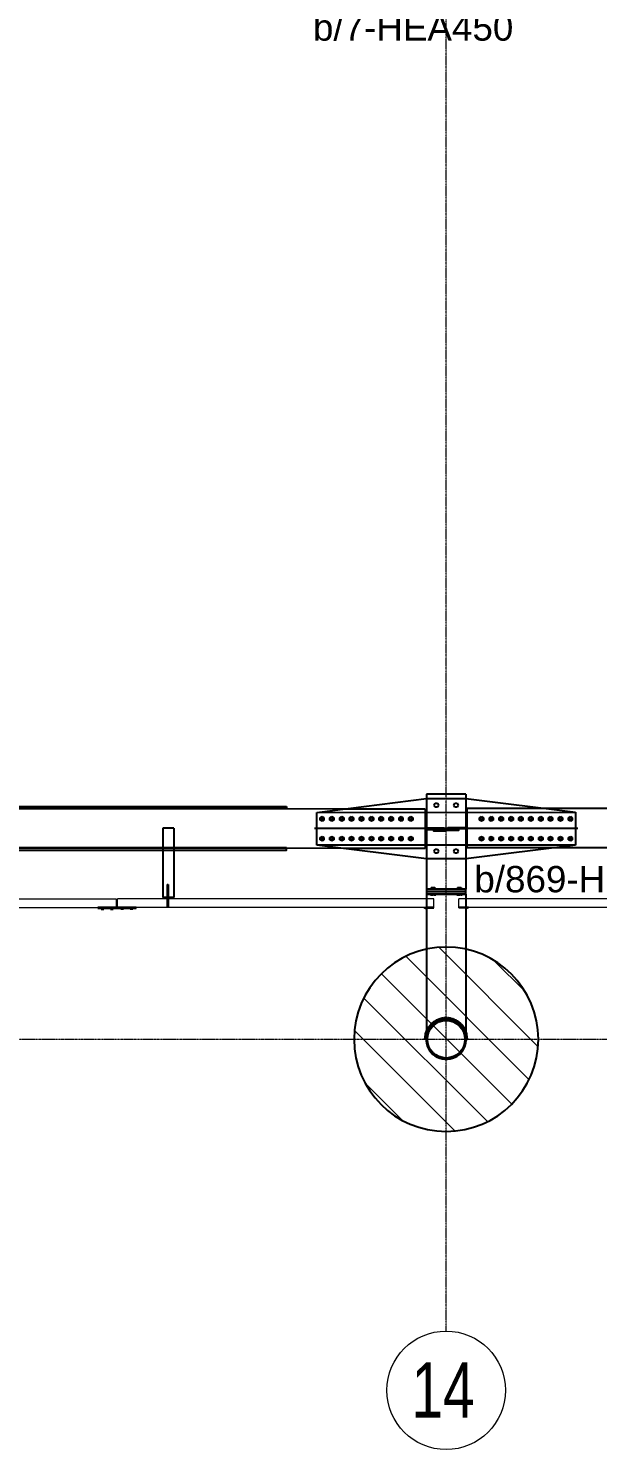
# Model space of a CAD drawing. Extents: x 7536 to 102814, y -9868 to 35131.
# Drawn here: x 78160 to 82482, y 2840 to 13631 of the extents above; entities that cross this region are included whole.
import ezdxf
from ezdxf.enums import TextEntityAlignment as Align

# ---------------------------------------------------------------- set-up
doc = ezdxf.new("R2010")
doc.units = 0
doc.header["$LTSCALE"] = 0.4
doc.linetypes.add('DXK_LINE_DOT2', pattern=[3.9198, 1.9599, -1.9599])
doc.linetypes.add('Grid Line', pattern=[3.33375, 1.905, -0.47625, 0.47625, -0.47625])
doc.layers.get('0').update_dxf_attribs({"color": 255})
for name, color, linetype, lineweight in [('0-1', 7, 'Continuous', 5), ('E_COLUMNAS', 1, 'Continuous', 18), ('E_COLUMNAS-1', 1, 'Continuous', 25), ('E_EJES', 8, 'Continuous', 9), ('E_EJES-1', 8, 'Grid Line', 9), ('E_TEXTO', 3, 'Continuous', 9)]:
    doc.layers.add(name, color=color, linetype=linetype, lineweight=lineweight)
doc.layers.add('P-PLATINA', color=6, linetype='Continuous')
doc.layers.add('VIGAS', color=8, linetype='Continuous')
doc.styles.add('Swis721 LtCn BT', font='swisscl.ttf', dxfattribs={"height": 0.42})
doc.styles.add('VERDANA', font='arial.ttf')

# ---------------------------------------------------------------- blocks, each defined once
blk = doc.blocks.new('Grid - CNI_NOMBRE EJES-372759-_6_00m_N_E_-NIVEL-2 DOC')
at = {"layer": 'E_EJES'}
blk.add_circle((0, 0), 0.003, dxfattribs=at)

msp = doc.modelspace()

# ---------------------------------------------------------------- hatches: boundary and pattern name
at = {"layer": 'E_COLUMNAS'}
h = msp.add_hatch(dxfattribs=at)
h.set_pattern_fill('FP_1', color=256, scale=1000, style=0, pattern_type=2)
h.set_pattern_definition([(135, (95994.46, -134706.76), (-159.09903, -159.09903), [])])
h.paths.add_polyline_path([(81332.4, 5255.7), (81423.7, 5261.7), (81513.5, 5279.5), (81600.2, 5308.9), (81682.4, 5349.4), (81758.5, 5400.3), (81827.3, 5460.7), (81887.7, 5529.5), (81938.6, 5605.7), (81979.1, 5687.8), (82008.5, 5774.5), (82026.4, 5864.3), (82032.4, 5955.7), (82026.4, 6047), (82008.5, 6136.8), (81979.1, 6223.5), (81938.6, 6305.7), (81887.7, 6381.8), (81827.3, 6450.6), (81758.5, 6511), (81682.4, 6561.9), (81600.2, 6602.4), (81513.5, 6631.8), (81423.7, 6649.7), (81332.4, 6655.7), (81241, 6649.7), (81151.2, 6631.8), (81064.5, 6602.4), (80982.4, 6561.9), (80906.2, 6511), (80837.4, 6450.6), (80777, 6381.8), (80726.1, 6305.7), (80685.6, 6223.5), (80656.2, 6136.8), (80638.4, 6047), (80632.4, 5955.7), (80638.4, 5864.3), (80656.2, 5774.5), (80685.6, 5687.8), (80726.1, 5605.7), (80777, 5529.5), (80837.4, 5460.7), (80906.2, 5400.3), (80982.4, 5349.4), (81064.5, 5308.9), (81151.2, 5279.5), (81241, 5261.7)])

# ---------------------------------------------------------------- linework, layer by layer
at = {"color": 2, "linetype": 'Continuous'}
msp.add_lwpolyline([(81332.4, 6108.2, 0.4729648), (81182.8, 5925.9, 1), (81481.9, 5985.4, 0.1773082), (81427.4, 6075, 0.1773082)], format="xyb", dxfattribs=at)
at = {"color": 1, "linetype": 'Continuous'}
msp.add_circle((81332.4, 5955.7), 142.5, dxfattribs=at)
for centre, radius, start, end in [((80389.4, 7628.7), 11.5, 18.00409, 198.00409), ((80389.4, 7628.7), 11.5, 198.00409, 18.00409), ((80389.4, 7628.7), 10, 90.00409, 270.00409), ((80389.4, 7628.7), 10, 270.00409, 90.00409), ((80464.4, 7628.7), 11.5, 18.00409, 198.00409), ((80464.4, 7628.7), 11.5, 198.00409, 18.00409), ((80464.4, 7628.7), 10, 90.00409, 270.00409), ((80464.4, 7628.7), 10, 270.00409, 90.00409), ((80539.4, 7628.7), 11.5, 18.00409, 198.00409), ((80539.4, 7628.7), 11.5, 198.00409, 18.00409), ((80539.4, 7628.7), 10, 90.00409, 270.00409), ((80539.4, 7628.7), 10, 270.00409, 90.00409), ((80614.4, 7628.7), 11.5, 18.00409, 198.00409), ((80614.4, 7628.7), 11.5, 198.00409, 18.00409), ((80614.4, 7628.7), 10, 90.00409, 270.00409), ((80614.4, 7628.7), 10, 270.00409, 90.00409), ((80689.4, 7628.7), 11.5, 18.00409, 198.00409), ((80689.4, 7628.7), 11.5, 198.00409, 18.00409), ((80689.4, 7628.7), 10, 90.00409, 270.00409), ((80689.4, 7628.7), 10, 270.00409, 90.00409), ((80764.4, 7628.7), 11.5, 18.00409, 198.00409), ((80764.4, 7628.7), 11.5, 198.00409, 18.00409), ((80764.4, 7628.7), 10, 90.00409, 270.00409), ((80764.4, 7628.7), 10, 270.00409, 90.00409), ((80839.4, 7628.7), 11.5, 18.00409, 198.00409), ((80839.4, 7628.7), 11.5, 198.00409, 18.00409), ((80839.4, 7628.7), 10, 90.00409, 270.00409), ((80839.4, 7628.7), 10, 270.00409, 90.00409), ((80914.4, 7628.8), 11.5, 18.00409, 198.00409), ((80914.4, 7628.8), 11.5, 198.00409, 18.00409), ((80914.4, 7628.8), 10, 90.00409, 270.00409), ((80914.4, 7628.8), 10, 270.00409, 90.00409), ((80989.4, 7628.8), 11.5, 18.00409, 198.00409), ((80989.4, 7628.8), 11.5, 198.00409, 18.00409), ((80989.4, 7628.8), 10, 90.00409, 270.00409), ((80989.4, 7628.8), 10, 270.00409, 90.00409), ((81064.4, 7628.8), 11.5, 18.00409, 198.00409), ((81064.4, 7628.8), 11.5, 198.00409, 18.00409), ((81064.4, 7628.8), 10, 90.00409, 270.00409), ((81064.4, 7628.8), 10, 270.00409, 90.00409), ((81600.4, 7628.8), 11.5, 17.99591, 197.99591), ((81600.4, 7628.8), 11.5, 197.99591, 17.99591), ((81600.4, 7628.8), 10, 89.99591, 269.99591), ((81600.4, 7628.8), 10, 269.99591, 89.99591), ((81675.4, 7628.8), 11.5, 17.99591, 197.99591), ((81675.4, 7628.8), 11.5, 197.99591, 17.99591), ((81675.4, 7628.8), 10, 89.99591, 269.99591), ((81675.4, 7628.8), 10, 269.99591, 89.99591), ((81750.4, 7628.8), 11.5, 17.99591, 197.99591), ((81750.4, 7628.8), 11.5, 197.99591, 17.99591), ((81750.4, 7628.8), 10, 89.99591, 269.99591), ((81750.4, 7628.8), 10, 269.99591, 89.99591), ((81825.4, 7628.7), 11.5, 17.99591, 197.99591), ((81825.4, 7628.7), 11.5, 197.99591, 17.99591), ((81825.4, 7628.7), 10, 89.99591, 269.99591), ((81825.4, 7628.7), 10, 269.99591, 89.99591), ((81900.4, 7628.7), 11.5, 17.99591, 197.99591), ((81900.4, 7628.7), 11.5, 197.99591, 17.99591), ((81900.4, 7628.7), 10, 89.99591, 269.99591), ((81900.4, 7628.7), 10, 269.99591, 89.99591), ((81975.4, 7628.7), 11.5, 17.99591, 197.99591), ((81975.4, 7628.7), 11.5, 197.99591, 17.99591), ((81975.4, 7628.7), 10, 89.99591, 269.99591), ((81975.4, 7628.7), 10, 269.99591, 89.99591), ((82050.4, 7628.7), 11.5, 17.99591, 197.99591), ((82050.4, 7628.7), 11.5, 197.99591, 17.99591), ((82050.4, 7628.7), 10, 89.99591, 269.99591), ((82050.4, 7628.7), 10, 269.99591, 89.99591), ((82125.4, 7628.7), 11.5, 17.99591, 197.99591), ((82125.4, 7628.7), 11.5, 197.99591, 17.99591), ((82125.4, 7628.7), 10, 89.99591, 269.99591), ((82125.4, 7628.7), 10, 269.99591, 89.99591), ((82200.4, 7628.7), 11.5, 17.99591, 197.99591), ((82200.4, 7628.7), 11.5, 197.99591, 17.99591), ((82200.4, 7628.7), 10, 89.99591, 269.99591), ((82200.4, 7628.7), 10, 269.99591, 89.99591), ((82275.4, 7628.7), 11.5, 17.99591, 197.99591), ((82275.4, 7628.7), 11.5, 197.99591, 17.99591), ((82275.4, 7628.7), 10, 89.99591, 269.99591), ((82275.4, 7628.7), 10, 269.99591, 89.99591), ((80389.4, 7478.7), 11.5, 18.00409, 198.00409), ((80389.4, 7478.7), 11.5, 198.00409, 18.00409), ((80389.4, 7478.7), 10, 90.00409, 270.00409), ((80389.4, 7478.7), 10, 270.00409, 90.00409), ((80464.4, 7478.7), 11.5, 18.00409, 198.00409), ((80464.4, 7478.7), 11.5, 198.00409, 18.00409), ((80464.4, 7478.7), 10, 90.00409, 270.00409), ((80464.4, 7478.7), 10, 270.00409, 90.00409), ((80539.4, 7478.7), 11.5, 18.00409, 198.00409), ((80539.4, 7478.7), 11.5, 198.00409, 18.00409), ((80539.4, 7478.7), 10, 90.00409, 270.00409), ((80539.4, 7478.7), 10, 270.00409, 90.00409), ((80614.4, 7478.7), 11.5, 18.00409, 198.00409), ((80614.4, 7478.7), 11.5, 198.00409, 18.00409), ((80614.4, 7478.7), 10, 90.00409, 270.00409), ((80614.4, 7478.7), 10, 270.00409, 90.00409), ((80689.4, 7478.7), 11.5, 18.00409, 198.00409), ((80689.4, 7478.7), 11.5, 198.00409, 18.00409), ((80689.4, 7478.7), 10, 90.00409, 270.00409), ((80689.4, 7478.7), 10, 270.00409, 90.00409), ((80764.4, 7478.7), 11.5, 18.00409, 198.00409), ((80764.4, 7478.7), 11.5, 198.00409, 18.00409), ((80764.4, 7478.7), 10, 90.00409, 270.00409), ((80764.4, 7478.7), 10, 270.00409, 90.00409), ((80839.4, 7478.7), 11.5, 18.00409, 198.00409), ((80839.4, 7478.7), 11.5, 198.00409, 18.00409), ((80839.4, 7478.7), 10, 90.00409, 270.00409), ((80839.4, 7478.7), 10, 270.00409, 90.00409), ((80914.4, 7478.8), 11.5, 18.00409, 198.00409), ((80914.4, 7478.8), 11.5, 198.00409, 18.00409), ((80914.4, 7478.8), 10, 90.00409, 270.00409), ((80914.4, 7478.8), 10, 270.00409, 90.00409), ((80989.4, 7478.8), 11.5, 18.00409, 198.00409), ((80989.4, 7478.8), 11.5, 198.00409, 18.00409), ((80989.4, 7478.8), 10, 90.00409, 270.00409), ((80989.4, 7478.8), 10, 270.00409, 90.00409), ((81064.4, 7478.8), 11.5, 18.00409, 198.00409), ((81064.4, 7478.8), 11.5, 198.00409, 18.00409), ((81064.4, 7478.8), 10, 90.00409, 270.00409), ((81064.4, 7478.8), 10, 270.00409, 90.00409), ((81600.3, 7478.8), 11.5, 17.99591, 197.99591), ((81600.3, 7478.8), 11.5, 197.99591, 17.99591), ((81600.3, 7478.8), 10, 89.99591, 269.99591), ((81600.3, 7478.8), 10, 269.99591, 89.99591), ((81675.3, 7478.8), 11.5, 17.99591, 197.99591), ((81675.3, 7478.8), 11.5, 197.99591, 17.99591), ((81675.3, 7478.8), 10, 89.99591, 269.99591), ((81675.3, 7478.8), 10, 269.99591, 89.99591), ((81750.3, 7478.8), 11.5, 17.99591, 197.99591), ((81750.3, 7478.8), 11.5, 197.99591, 17.99591), ((81750.3, 7478.8), 10, 89.99591, 269.99591), ((81750.3, 7478.8), 10, 269.99591, 89.99591), ((81825.3, 7478.7), 11.5, 17.99591, 197.99591), ((81825.3, 7478.7), 11.5, 197.99591, 17.99591), ((81825.3, 7478.7), 10, 89.99591, 269.99591), ((81825.3, 7478.7), 10, 269.99591, 89.99591), ((81900.3, 7478.7), 11.5, 17.99591, 197.99591), ((81900.3, 7478.7), 11.5, 197.99591, 17.99591), ((81900.3, 7478.7), 10, 89.99591, 269.99591), ((81900.3, 7478.7), 10, 269.99591, 89.99591), ((81975.3, 7478.7), 11.5, 17.99591, 197.99591), ((81975.3, 7478.7), 11.5, 197.99591, 17.99591), ((81975.3, 7478.7), 10, 89.99591, 269.99591), ((81975.3, 7478.7), 10, 269.99591, 89.99591), ((82050.3, 7478.7), 11.5, 17.99591, 197.99591), ((82050.3, 7478.7), 11.5, 197.99591, 17.99591), ((82050.3, 7478.7), 10, 89.99591, 269.99591), ((82050.3, 7478.7), 10, 269.99591, 89.99591), ((82125.3, 7478.7), 11.5, 17.99591, 197.99591), ((82125.3, 7478.7), 11.5, 197.99591, 17.99591), ((82125.3, 7478.7), 10, 89.99591, 269.99591), ((82125.3, 7478.7), 10, 269.99591, 89.99591), ((82200.3, 7478.7), 11.5, 17.99591, 197.99591), ((82200.3, 7478.7), 11.5, 197.99591, 17.99591), ((82200.3, 7478.7), 10, 89.99591, 269.99591), ((82200.3, 7478.7), 10, 269.99591, 89.99591), ((82275.3, 7478.7), 11.5, 17.99591, 197.99591), ((82275.3, 7478.7), 11.5, 197.99591, 17.99591), ((82275.3, 7478.7), 10, 89.99591, 269.99591), ((82275.3, 7478.7), 10, 269.99591, 89.99591)]:
    msp.add_arc(centre, radius, start, end, dxfattribs=at)
at = {"color": 1, "linetype": 'DXK_LINE_DOT2'}
msp.add_arc((81332.4, 5955.7), 162.5, 33.75, 146.25, dxfattribs=at)
at = {"layer": '0-1', "color": 8}
for p, q in [((66837.4, 7022.3), (78827.4, 7022.3)), ((78827.4, 7022.3), (78827.4, 6957.3)), ((78837.4, 6957.3), (78837.4, 7022.3)), ((81182.4, 7022.3), (78837.4, 7022.3)), ((81237.4, 7022.3), (81182.4, 7022.3)), ((81237.4, 6957.3), (81237.4, 7022.3)), ((81427.4, 6957.3), (81427.4, 7022.3)), ((81482.4, 7022.3), (81427.4, 7022.3)), ((84586, 7022.3), (81482.4, 7022.3)), ((66837.4, 6957.3), (78827.4, 6957.3)), ((81182.4, 6957.3), (78837.4, 6957.3)), ((84586, 6957.3), (81482.4, 6957.3))]:
    msp.add_line(p, q, dxfattribs=at)
at = {"layer": 'E_COLUMNAS-1'}
for start, end in [(0, 180), (180, 0)]:
    msp.add_arc((81332.4, 5955.7), 700, start, end, dxfattribs=at)
at = {"layer": 'E_EJES-1'}
for p, q in [((81332.4, 3740.4), (81332.4, 34230.5)), ((8436, 5955.7), (101914.5, 5955.7))]:
    msp.add_line(p, q, dxfattribs=at)
at = {"layer": 'P-PLATINA'}
for points in [[(81172.3, 7547.6), (81316.6, 7547.4), (81316.6, 7558.9), (81172.3, 7559.1)], [(81492.4, 7553.3), (81348.1, 7553.3), (81348.1, 7564.8), (81492.4, 7564.8)]]:
    msp.add_lwpolyline(points, dxfattribs=at)
for points in [[(81326.6, 7547.5), (81236.6, 7547.5), (81236.6, 7537.5), (81326.6, 7537.5)], [(81338.1, 7543.3), (81428.1, 7543.3), (81428.1, 7553.3), (81338.1, 7553.3)]]:
    msp.add_lwpolyline(points, close=True, dxfattribs=at)
at = {"layer": 'VIGAS'}
for p, q in [((80349.4, 7678.8), (81182.4, 7784)), ((81482.4, 7817.6), (81182.4, 7817.6)), ((81182.4, 7817.6), (81182.4, 7784)), ((81182.4, 7784), (81182.4, 7327)), ((81182.4, 7784), (81482.4, 7784)), ((81482.4, 7817.6), (81482.4, 7784)), ((81482.4, 7784), (81482.4, 7327)), ((81482.4, 7784), (82315.3, 7679.1)), ((80547, 7703.7), (73586.9, 7708.7)), ((80349.1, 7678.8), (82315.3, 7679.1)), ((80349.4, 7428.8), (80349.1, 7678.8)), ((80349.4, 7428.8), (80349.4, 7678.8)), ((81172.3, 7703.3), (80547, 7703.7)), ((81172.3, 7703.3), (81172.3, 7403.3)), ((81240, 7734), (81248.7, 7749)), ((81248.7, 7719), (81240, 7734)), ((81248.7, 7749), (81266, 7749)), ((81266, 7719), (81248.7, 7719)), ((81266, 7749), (81274.7, 7734)), ((81274.7, 7734), (81266, 7719)), ((81390, 7734), (81398.7, 7749)), ((81398.7, 7719), (81390, 7734)), ((81398.7, 7749), (81416, 7749)), ((81416, 7719), (81398.7, 7719)), ((81416, 7749), (81424.7, 7734)), ((81424.7, 7734), (81416, 7719)), ((81492.4, 7409), (81492.4, 7709)), ((82077.6, 7709), (81492.4, 7709)), ((88971.5, 7709), (82077.6, 7709)), ((82315.3, 7679.1), (82315.3, 7429.1)), ((82315.3, 7679.1), (82315.3, 7429.1)), ((79263.4, 7559), (79181.4, 7559)), ((79181.4, 7559), (79181.4, 7404.7)), ((79263.4, 7559), (79263.4, 7404.7)), ((80332.4, 7559), (82332.4, 7559)), ((80374.4, 7637.4), (80389.4, 7646)), ((80374.4, 7620.1), (80374.4, 7637.4)), ((80389.4, 7611.4), (80374.4, 7620.1)), ((80389.4, 7646), (80404.4, 7637.4)), ((80404.4, 7620.1), (80389.4, 7611.4)), ((80404.4, 7637.4), (80404.4, 7620.1)), ((80449.4, 7637.4), (80464.4, 7646)), ((80449.4, 7620.1), (80449.4, 7637.4)), ((80464.4, 7611.4), (80449.4, 7620.1)), ((80464.4, 7646), (80479.4, 7637.4)), ((80479.4, 7620.1), (80464.4, 7611.4)), ((80479.4, 7637.4), (80479.4, 7620.1)), ((80524.4, 7637.4), (80539.4, 7646)), ((80524.4, 7620.1), (80524.4, 7637.4)), ((80539.4, 7611.4), (80524.4, 7620.1)), ((80539.4, 7646), (80554.4, 7637.4)), ((80554.4, 7620.1), (80539.4, 7611.4)), ((80554.4, 7637.4), (80554.4, 7620.1)), ((80599.4, 7637.4), (80614.4, 7646)), ((80599.4, 7620.1), (80599.4, 7637.4)), ((80614.4, 7611.4), (80599.4, 7620.1)), ((80614.4, 7646), (80629.4, 7637.4)), ((80629.4, 7620.1), (80614.4, 7611.4)), ((80629.4, 7637.4), (80629.4, 7620.1)), ((80674.4, 7637.4), (80689.4, 7646.1)), ((80674.4, 7620.1), (80674.4, 7637.4)), ((80689.4, 7611.4), (80674.4, 7620.1)), ((80689.4, 7646.1), (80704.4, 7637.4)), ((80704.4, 7620.1), (80689.4, 7611.4)), ((80704.4, 7637.4), (80704.4, 7620.1)), ((80749.4, 7637.4), (80764.4, 7646.1)), ((80749.4, 7620.1), (80749.4, 7637.4)), ((80764.4, 7611.4), (80749.4, 7620.1)), ((80764.4, 7646.1), (80779.4, 7637.4)), ((80779.4, 7620.1), (80764.4, 7611.4)), ((80779.4, 7637.4), (80779.4, 7620.1)), ((80824.4, 7637.4), (80839.4, 7646.1)), ((80824.4, 7620.1), (80824.4, 7637.4)), ((80839.4, 7611.4), (80824.4, 7620.1)), ((80839.4, 7646.1), (80854.4, 7637.4)), ((80854.4, 7620.1), (80839.4, 7611.4)), ((80854.4, 7637.4), (80854.4, 7620.1)), ((80899.4, 7637.4), (80914.4, 7646.1)), ((80899.4, 7620.1), (80899.4, 7637.4)), ((80914.4, 7611.4), (80899.4, 7620.1)), ((80914.4, 7646.1), (80929.4, 7637.4)), ((80929.4, 7620.1), (80914.4, 7611.4)), ((80929.4, 7637.4), (80929.4, 7620.1)), ((80974.4, 7637.4), (80989.4, 7646.1)), ((80974.4, 7620.1), (80974.4, 7637.4)), ((80989.4, 7611.4), (80974.4, 7620.1)), ((80989.4, 7646.1), (81004.4, 7637.4)), ((81004.4, 7620.1), (80989.4, 7611.4)), ((81004.4, 7637.4), (81004.4, 7620.1)), ((81049.4, 7637.4), (81064.4, 7646.1)), ((81049.4, 7620.1), (81049.4, 7637.4)), ((81064.4, 7611.4), (81049.4, 7620.1)), ((81064.4, 7646.1), (81079.4, 7637.4)), ((81079.4, 7620.1), (81064.4, 7611.4)), ((81079.4, 7637.4), (81079.4, 7620.1)), ((81585.3, 7620.1), (81585.4, 7637.4)), ((81600.3, 7611.4), (81585.3, 7620.1)), ((81585.4, 7637.4), (81600.4, 7646.1)), ((81615.3, 7620.1), (81600.3, 7611.4)), ((81600.4, 7646.1), (81615.4, 7637.4)), ((81615.4, 7637.4), (81615.3, 7620.1)), ((81660.3, 7620.1), (81660.4, 7637.4)), ((81675.3, 7611.4), (81660.3, 7620.1)), ((81660.4, 7637.4), (81675.4, 7646.1)), ((81690.3, 7620.1), (81675.3, 7611.4)), ((81675.4, 7646.1), (81690.4, 7637.4)), ((81690.4, 7637.4), (81690.3, 7620.1)), ((81735.3, 7620.1), (81735.4, 7637.4)), ((81750.3, 7611.4), (81735.3, 7620.1)), ((81735.4, 7637.4), (81750.4, 7646.1)), ((81765.3, 7620.1), (81750.3, 7611.4)), ((81750.4, 7646.1), (81765.4, 7637.4)), ((81765.4, 7637.4), (81765.3, 7620.1)), ((81810.3, 7620.1), (81810.4, 7637.4)), ((81825.3, 7611.4), (81810.3, 7620.1)), ((81810.4, 7637.4), (81825.4, 7646.1)), ((81840.3, 7620.1), (81825.3, 7611.4)), ((81825.4, 7646.1), (81840.4, 7637.4)), ((81840.4, 7637.4), (81840.3, 7620.1)), ((81885.3, 7620.1), (81885.4, 7637.4)), ((81900.3, 7611.4), (81885.3, 7620.1)), ((81885.4, 7637.4), (81900.4, 7646.1)), ((81915.3, 7620.1), (81900.3, 7611.4)), ((81900.4, 7646.1), (81915.4, 7637.4)), ((81915.4, 7637.4), (81915.3, 7620.1)), ((81960.3, 7620.1), (81960.4, 7637.4)), ((81975.3, 7611.4), (81960.3, 7620.1)), ((81960.4, 7637.4), (81975.4, 7646.1)), ((81990.3, 7620.1), (81975.3, 7611.4)), ((81975.4, 7646.1), (81990.4, 7637.4)), ((81990.4, 7637.4), (81990.3, 7620.1)), ((82035.3, 7620.1), (82035.4, 7637.4)), ((82050.3, 7611.4), (82035.3, 7620.1)), ((82035.4, 7637.4), (82050.4, 7646)), ((82065.3, 7620.1), (82050.3, 7611.4)), ((82050.4, 7646), (82065.4, 7637.4)), ((82065.4, 7637.4), (82065.3, 7620.1)), ((82110.3, 7620.1), (82110.4, 7637.4)), ((82125.3, 7611.4), (82110.3, 7620.1)), ((82110.4, 7637.4), (82125.4, 7646)), ((82140.3, 7620.1), (82125.3, 7611.4)), ((82125.4, 7646), (82140.4, 7637.4)), ((82140.4, 7637.4), (82140.3, 7620.1)), ((82185.3, 7620.1), (82185.4, 7637.4)), ((82200.3, 7611.4), (82185.3, 7620.1)), ((82185.4, 7637.4), (82200.4, 7646)), ((82215.3, 7620.1), (82200.3, 7611.4)), ((82200.4, 7646), (82215.4, 7637.4)), ((82215.4, 7637.4), (82215.3, 7620.1)), ((82260.3, 7620.1), (82260.4, 7637.4)), ((82275.3, 7611.4), (82260.3, 7620.1)), ((82260.4, 7637.4), (82275.4, 7646)), ((82290.3, 7620.1), (82275.3, 7611.4)), ((82275.4, 7646), (82290.4, 7637.4)), ((82290.4, 7637.4), (82290.3, 7620.1)), ((80374.4, 7487.4), (80389.4, 7496)), ((80374.4, 7470.1), (80374.4, 7487.4)), ((80389.4, 7461.4), (80374.4, 7470.1)), ((80389.4, 7496), (80404.4, 7487.4)), ((80404.4, 7470.1), (80389.4, 7461.4)), ((80404.4, 7487.4), (80404.4, 7470.1)), ((80449.4, 7487.4), (80464.4, 7496)), ((80449.4, 7470.1), (80449.4, 7487.4)), ((80464.4, 7461.4), (80449.4, 7470.1)), ((80464.4, 7496), (80479.4, 7487.4)), ((80479.4, 7470.1), (80464.4, 7461.4)), ((80479.4, 7487.4), (80479.4, 7470.1)), ((80524.4, 7487.4), (80539.4, 7496)), ((80524.4, 7470.1), (80524.4, 7487.4)), ((80539.4, 7461.4), (80524.4, 7470.1)), ((80539.4, 7496), (80554.4, 7487.4)), ((80554.4, 7470.1), (80539.4, 7461.4)), ((80554.4, 7487.4), (80554.4, 7470.1)), ((80599.4, 7487.4), (80614.4, 7496)), ((80599.4, 7470.1), (80599.4, 7487.4)), ((80614.4, 7461.4), (80599.4, 7470.1)), ((80614.4, 7496), (80629.4, 7487.4)), ((80629.4, 7470.1), (80614.4, 7461.4)), ((80629.4, 7487.4), (80629.4, 7470.1)), ((80674.4, 7487.4), (80689.4, 7496.1)), ((80674.4, 7470.1), (80674.4, 7487.4)), ((80689.4, 7461.4), (80674.4, 7470.1)), ((80689.4, 7496.1), (80704.4, 7487.4)), ((80704.4, 7470.1), (80689.4, 7461.4)), ((80704.4, 7487.4), (80704.4, 7470.1)), ((80749.4, 7487.4), (80764.4, 7496.1)), ((80749.4, 7470.1), (80749.4, 7487.4)), ((80764.4, 7461.4), (80749.4, 7470.1)), ((80764.4, 7496.1), (80779.4, 7487.4)), ((80779.4, 7470.1), (80764.4, 7461.4)), ((80779.4, 7487.4), (80779.4, 7470.1)), ((80824.4, 7487.4), (80839.4, 7496.1)), ((80824.4, 7470.1), (80824.4, 7487.4)), ((80839.4, 7461.4), (80824.4, 7470.1)), ((80839.4, 7496.1), (80854.4, 7487.4)), ((80854.4, 7470.1), (80839.4, 7461.4)), ((80854.4, 7487.4), (80854.4, 7470.1)), ((80899.4, 7487.4), (80914.4, 7496.1)), ((80899.4, 7470.1), (80899.4, 7487.4)), ((80914.4, 7461.4), (80899.4, 7470.1)), ((80914.4, 7496.1), (80929.4, 7487.4)), ((80929.4, 7470.1), (80914.4, 7461.4)), ((80929.4, 7487.4), (80929.4, 7470.1)), ((80974.4, 7487.4), (80989.4, 7496.1)), ((80974.4, 7470.1), (80974.4, 7487.4)), ((80989.4, 7461.4), (80974.4, 7470.1)), ((80989.4, 7496.1), (81004.4, 7487.4)), ((81004.4, 7470.1), (80989.4, 7461.4)), ((81004.4, 7487.4), (81004.4, 7470.1)), ((81049.4, 7487.4), (81064.4, 7496.1)), ((81049.4, 7470.1), (81049.4, 7487.4)), ((81064.4, 7461.4), (81049.4, 7470.1)), ((81064.4, 7496.1), (81079.4, 7487.4)), ((81079.4, 7470.1), (81064.4, 7461.4)), ((81079.4, 7487.4), (81079.4, 7470.1)), ((81585.3, 7487.4), (81600.3, 7496.1)), ((81585.3, 7470.1), (81585.3, 7487.4)), ((81600.3, 7461.4), (81585.3, 7470.1)), ((81600.3, 7496.1), (81615.3, 7487.4)), ((81615.3, 7470.1), (81600.3, 7461.4)), ((81615.3, 7487.4), (81615.3, 7470.1)), ((81660.3, 7487.4), (81675.3, 7496.1)), ((81660.3, 7470.1), (81660.3, 7487.4)), ((81675.3, 7461.4), (81660.3, 7470.1)), ((81675.3, 7496.1), (81690.3, 7487.4)), ((81690.3, 7470.1), (81675.3, 7461.4)), ((81690.3, 7487.4), (81690.3, 7470.1)), ((81735.3, 7487.4), (81750.3, 7496.1)), ((81735.3, 7470.1), (81735.3, 7487.4)), ((81750.3, 7461.4), (81735.3, 7470.1)), ((81750.3, 7496.1), (81765.3, 7487.4)), ((81765.3, 7470.1), (81750.3, 7461.4)), ((81765.3, 7487.4), (81765.3, 7470.1)), ((81810.3, 7487.4), (81825.3, 7496.1)), ((81810.3, 7470.1), (81810.3, 7487.4)), ((81825.3, 7461.4), (81810.3, 7470.1)), ((81825.3, 7496.1), (81840.3, 7487.4)), ((81840.3, 7470.1), (81825.3, 7461.4)), ((81840.3, 7487.4), (81840.3, 7470.1)), ((81885.3, 7487.4), (81900.3, 7496.1)), ((81885.3, 7470.1), (81885.3, 7487.4)), ((81900.3, 7461.4), (81885.3, 7470.1)), ((81900.3, 7496.1), (81915.3, 7487.4)), ((81915.3, 7470.1), (81900.3, 7461.4)), ((81915.3, 7487.4), (81915.3, 7470.1)), ((81960.3, 7487.4), (81975.3, 7496.1)), ((81960.3, 7470.1), (81960.3, 7487.4)), ((81975.3, 7461.4), (81960.3, 7470.1)), ((81975.3, 7496.1), (81990.3, 7487.4)), ((81990.3, 7470.1), (81975.3, 7461.4)), ((81990.3, 7487.4), (81990.3, 7470.1)), ((82035.3, 7487.4), (82050.3, 7496)), ((82035.3, 7470.1), (82035.3, 7487.4)), ((82050.3, 7461.4), (82035.3, 7470.1)), ((82050.3, 7496), (82065.3, 7487.4)), ((82065.3, 7470.1), (82050.3, 7461.4)), ((82065.3, 7487.4), (82065.3, 7470.1)), ((82110.3, 7487.4), (82125.3, 7496)), ((82110.3, 7470.1), (82110.3, 7487.4)), ((82125.3, 7461.4), (82110.3, 7470.1)), ((82125.3, 7496), (82140.3, 7487.4)), ((82140.3, 7470.1), (82125.3, 7461.4)), ((82140.3, 7487.4), (82140.3, 7470.1)), ((82185.3, 7487.4), (82200.3, 7496)), ((82185.3, 7470.1), (82185.3, 7487.4)), ((82200.3, 7461.4), (82185.3, 7470.1)), ((82200.3, 7496), (82215.3, 7487.4)), ((82215.3, 7470.1), (82200.3, 7461.4)), ((82215.3, 7487.4), (82215.3, 7470.1)), ((82260.3, 7487.4), (82275.3, 7496)), ((82260.3, 7470.1), (82260.3, 7487.4)), ((82275.3, 7461.4), (82260.3, 7470.1)), ((82275.3, 7496), (82290.3, 7487.4)), ((82290.3, 7470.1), (82275.3, 7461.4)), ((82290.3, 7487.4), (82290.3, 7470.1)), ((80554.2, 7403.7), (73566.4, 7408.7)), ((79181.4, 7404.7), (79181.4, 7403.3)), ((79181.4, 7403.3), (79181.4, 7387.3)), ((79181.4, 7387.3), (79181.4, 7032.3)), ((79263.4, 7404.7), (79263.4, 7403.3)), ((79263.4, 7403.3), (79263.4, 7387.3)), ((79263.4, 7387.3), (79263.4, 7032.3)), ((82315.3, 7429.1), (80349.4, 7428.8)), ((81182.4, 7327), (80349.4, 7428.8)), ((81172.3, 7403.3), (80554.2, 7403.7)), ((81182.3, 7428.9), (81182.3, 7095.7)), ((81240, 7384), (81248.7, 7399)), ((81248.7, 7369), (81240, 7384)), ((81248.7, 7399), (81266, 7399)), ((81266, 7369), (81248.7, 7369)), ((81266, 7399), (81274.7, 7384)), ((81274.7, 7384), (81266, 7369)), ((81390, 7384), (81398.7, 7399)), ((81398.7, 7369), (81390, 7384)), ((81398.7, 7399), (81416, 7399)), ((81416, 7369), (81398.7, 7369)), ((81416, 7399), (81424.7, 7384)), ((81424.7, 7384), (81416, 7369)), ((81482.3, 7428.9), (81482.3, 7095.7)), ((82315.3, 7429.1), (81482.4, 7327)), ((82151.8, 7409), (81492.4, 7409)), ((88977.7, 7409), (82151.8, 7409)), ((81482.4, 7327), (81182.4, 7327)), ((79213.9, 7129.8), (79213.9, 7032.3)), ((79213.9, 7129.8), (79219.9, 7129.8)), ((79219.9, 7129.8), (79219.9, 7032.3)), ((79263.4, 7032.3), (79181.4, 7032.3)), ((79213.9, 7114.8), (79219.9, 7114.8)), ((79213.9, 7034.8), (79219.9, 7034.8)), ((79213.9, 7032.3), (79213.9, 7022.3)), ((79213.9, 7022.3), (79213.9, 6964.8)), ((79213.9, 7022.3), (79219.9, 7022.3)), ((79219.9, 7032.3), (79219.9, 7022.3)), ((79219.9, 7022.3), (79219.9, 6964.8)), ((81482.3, 7095.7), (81182.3, 7095.7)), ((81482.3, 7095.7), (81182.3, 7095.7)), ((81182.3, 7095.7), (81182.3, 7076.7)), ((81482.3, 7076.7), (81182.3, 7076.7)), ((81182.3, 7076.7), (81182.3, 7057.7)), ((81182.3, 7076.7), (81482.3, 7076.7)), ((81182.3, 7057.7), (81482.3, 7057.7)), ((81182.4, 7057.7), (81182.4, 6604.6)), ((81482.3, 7057.7), (81182.4, 7057.7)), ((81217.3, 7108.9), (81247.3, 7108.9)), ((81217.3, 7108.9), (81217.3, 7095.7)), ((81217.3, 7057.7), (81217.3, 7044.5)), ((81232.3, 7095.7), (81232.3, 7108.9)), ((81232.3, 7044.5), (81232.3, 7057.7)), ((81247.3, 7108.9), (81247.3, 7095.7)), ((81247.3, 7057.7), (81247.3, 7044.5)), ((81417.3, 7108.9), (81447.3, 7108.9)), ((81417.3, 7108.9), (81417.3, 7095.7)), ((81417.3, 7057.7), (81417.3, 7044.5)), ((81432.3, 7095.7), (81432.3, 7108.9)), ((81432.3, 7044.5), (81432.3, 7057.7)), ((81447.3, 7108.9), (81447.3, 7095.7)), ((81447.3, 7057.7), (81447.3, 7044.5)), ((81482.3, 7076.7), (81482.3, 7095.7)), ((81482.3, 7057.7), (81482.3, 7076.7)), ((81482.4, 7057.7), (81482.3, 7057.7)), ((81482.4, 7057.7), (81482.4, 6604.6)), ((78687.4, 6957.3), (78687.4, 6951.3)), ((78827.4, 6957.3), (78687.4, 6957.3)), ((78687.4, 6951.3), (78977.4, 6951.3)), ((78712, 6943.3), (78712, 6951.3)), ((78712, 6943.3), (78732.8, 6943.3)), ((78717.2, 6943.3), (78717.2, 6951.3)), ((78727.6, 6943.3), (78727.6, 6951.3)), ((78732.8, 6943.3), (78732.8, 6951.3)), ((78782, 6943.3), (78782, 6951.3)), ((78782, 6943.3), (78802.8, 6943.3)), ((78787.2, 6943.3), (78787.2, 6951.3)), ((78797.6, 6943.3), (78797.6, 6951.3)), ((78802.8, 6943.3), (78802.8, 6951.3)), ((78837.4, 6957.3), (78827.4, 6957.3)), ((78977.4, 6957.3), (78837.4, 6957.3)), ((78862, 6943.3), (78862, 6951.3)), ((78882.8, 6943.3), (78862, 6943.3)), ((78867.2, 6943.3), (78867.2, 6951.3)), ((78877.6, 6943.3), (78877.6, 6951.3)), ((78882.8, 6951.3), (78882.8, 6943.3)), ((78932, 6943.3), (78932, 6951.3)), ((78952.8, 6943.3), (78932, 6943.3)), ((78937.2, 6943.3), (78937.2, 6951.3)), ((78947.6, 6943.3), (78947.6, 6951.3)), ((78952.8, 6951.3), (78952.8, 6943.3)), ((78977.4, 6951.3), (78977.4, 6957.3)), ((79213.9, 6974.8), (79219.9, 6974.8)), ((79213.9, 6964.8), (79219.9, 6964.8)), ((81161.6, 6953.3), (81161.6, 6957.3)), ((81161.6, 6957.3), (81237.4, 6957.3)), ((81182.4, 6953.3), (81161.6, 6953.3)), ((81176.2, 6945.3), (81176.2, 6953.3)), ((81181.4, 6945.3), (81176.2, 6945.3)), ((81181.4, 6945.3), (81181.4, 6953.3)), ((81182.4, 6945.3), (81181.4, 6945.3)), ((81237.4, 6957.3), (81182.4, 6957.3)), ((81182.4, 6953.3), (81237.4, 6953.3)), ((81212.3, 6953.3), (81212.3, 6957.3)), ((81237.3, 6953.3), (81237.3, 6957.3)), ((81482.4, 6957.3), (81427.4, 6957.3)), ((81503.1, 6957.3), (81427.4, 6957.3)), ((81427.4, 6957.3), (81427.4, 6953.3)), ((81482.4, 6953.3), (81427.4, 6953.3)), ((81452.4, 6953.3), (81452.4, 6957.3)), ((81503.1, 6953.3), (81482.4, 6953.3)), ((81482.4, 6945.3), (81483.3, 6945.3)), ((81483.3, 6945.3), (81483.3, 6953.3)), ((81483.3, 6945.3), (81488.5, 6945.3)), ((81488.5, 6945.3), (81488.5, 6953.3)), ((81503.1, 6957.3), (81503.1, 6953.3)), ((81182.4, 6604.6), (81182.3, 5983.2)), ((81482.4, 6604.6), (81482.3, 5983.2)), ((81190.2, 6032.8), (81197.5, 6045.5)), ((81197.2, 6045.9), (81191.1, 6034.3)), ((81197.5, 6045.5), (81201.3, 6050.9)), ((81201.3, 6050.9), (81210.3, 6061.9)), ((81206.2, 6040.5), (81209, 6044.6)), ((81209, 6044.6), (81218, 6055.6)), ((81210.3, 6061.9), (81213.1, 6065)), ((81213.1, 6065), (81224, 6075.8)), ((81218, 6055.6), (81220.1, 6057.9)), ((81220.1, 6057.9), (81231, 6068.7)), ((81224, 6075.8), (81226.8, 6078.3)), ((81226.8, 6078.3), (81237.8, 6087.3)), ((81231, 6068.7), (81233.1, 6070.5)), ((81233.1, 6070.5), (81244.1, 6079.6)), ((81237.4, 6075), (81237.4, 6074)), ((81237.8, 6087.3), (81243.6, 6091.3)), ((81243.6, 6091.3), (81256.3, 6098.4)), ((81244.1, 6079.6), (81248.5, 6082.5)), ((81248.5, 6082.5), (81261.2, 6089.7)), ((81256.3, 6098.4), (81258.8, 6099.7)), ((81258.8, 6099.7), (81272.4, 6106.1)), ((81261.2, 6089.7), (81263.1, 6090.7)), ((81263.1, 6090.7), (81276.7, 6097)), ((81272.4, 6106.1), (81277.8, 6108.2)), ((81276.7, 6097), (81280.7, 6098.6)), ((81277.8, 6108.2), (81291.5, 6112.3)), ((81280.7, 6098.6), (81294.4, 6102.7)), ((81291.5, 6112.3), (81296.3, 6113.4)), ((81294.4, 6102.7), (81298, 6103.6)), ((81296.3, 6113.4), (81311.4, 6116)), ((81298, 6103.6), (81313.1, 6106.2)), ((81311.4, 6116), (81314.2, 6116.4)), ((81313.1, 6106.2), (81315.2, 6106.5)), ((81314.2, 6116.4), (81328.4, 6117.8)), ((81315.2, 6106.5), (81329.4, 6107.9)), ((81328.4, 6117.8), (81336.3, 6117.8)), ((81329.4, 6107.9), (81335.3, 6107.9)), ((81335.3, 6107.9), (81349.5, 6106.5)), ((81336.3, 6117.8), (81350.5, 6116.4)), ((81349.5, 6106.5), (81351.7, 6106.2)), ((81350.5, 6116.4), (81353.3, 6116)), ((81351.7, 6106.2), (81366.7, 6103.6)), ((81353.3, 6116), (81368.4, 6113.4)), ((81366.7, 6103.6), (81370.4, 6102.7)), ((81368.4, 6113.4), (81373.3, 6112.3)), ((81370.4, 6102.7), (81384, 6098.6)), ((81373.3, 6112.3), (81386.9, 6108.2)), ((81384, 6098.6), (81388, 6097)), ((81386.9, 6108.2), (81392.3, 6106.1)), ((81388, 6097), (81401.6, 6090.7)), ((81392.3, 6106.1), (81405.9, 6099.7)), ((81401.6, 6090.7), (81403.6, 6089.7)), ((81403.6, 6089.7), (81416.3, 6082.5)), ((81405.9, 6099.7), (81408.5, 6098.4)), ((81408.5, 6098.4), (81421.2, 6091.3)), ((81416.3, 6082.5), (81420.6, 6079.6)), ((81420.6, 6079.6), (81431.6, 6070.5)), ((81421.2, 6091.3), (81427, 6087.3)), ((81427, 6087.3), (81438, 6078.3)), ((81427.4, 6075), (81427.4, 6074)), ((81431.6, 6070.5), (81433.7, 6068.7)), ((81433.7, 6068.7), (81444.6, 6057.9)), ((81438, 6078.3), (81440.7, 6075.8)), ((81440.7, 6075.8), (81451.6, 6065)), ((81446.7, 6055.6), (81444.6, 6057.9)), ((81455.7, 6044.6), (81446.7, 6055.6)), ((81454.4, 6061.9), (81451.6, 6065)), ((81463.4, 6050.9), (81454.4, 6061.9)), ((81458.5, 6040.5), (81455.7, 6044.6)), ((81467.2, 6045.5), (81463.4, 6050.9)), ((81474.5, 6032.8), (81467.2, 6045.5)), ((81473.6, 6034.3), (81467.5, 6045.9)), ((81170, 5957.7), (81171.7, 5974.6)), ((81180, 5956.7), (81170, 5957.7)), ((81171.7, 5974.6), (81172.1, 5977.9)), ((81172.1, 5977.9), (81174.9, 5993)), ((81174.9, 5993), (81176, 5997.4)), ((81176, 5997.4), (81180.1, 6011)), ((81181.6, 5973.7), (81180, 5956.7)), ((81180.1, 6011), (81182.4, 6016.8)), ((81181.6, 5973.7), (81182, 5976.1)), ((81182, 5976.1), (81184.7, 5991.2)), ((81191.1, 6034.3), (81182.4, 6017.8)), ((81182.4, 6016.8), (81188.8, 6030.2)), ((81184.7, 5991.2), (81185.5, 5994.5)), ((81185.5, 5994.5), (81189.7, 6008.1)), ((81188.8, 6030.2), (81190.2, 6032.8)), ((81189.7, 6008.1), (81191.4, 6012.5)), ((81191.4, 6012.5), (81197.8, 6025.8)), ((81197.8, 6025.8), (81198.9, 6027.8)), ((81198.9, 6027.8), (81206.2, 6040.5)), ((81465.9, 6027.8), (81458.5, 6040.5)), ((81466.9, 6025.8), (81465.9, 6027.8)), ((81473.3, 6012.5), (81466.9, 6025.8)), ((81475, 6008.1), (81473.3, 6012.5)), ((81482.4, 6017.8), (81473.6, 6034.3)), ((81475.9, 6030.2), (81474.5, 6032.8)), ((81479.2, 5994.5), (81475, 6008.1)), ((81482.4, 6016.8), (81475.9, 6030.2)), ((81480, 5991.2), (81479.2, 5994.5)), ((81482.7, 5976.1), (81480, 5991.2)), ((81484.6, 6011), (81482.4, 6016.8)), ((81483.1, 5973.7), (81482.7, 5976.1)), ((81484.8, 5956.7), (81483.1, 5973.7)), ((81488.7, 5997.4), (81484.6, 6011)), ((81484.8, 5956.7), (81494.7, 5957.7)), ((81489.8, 5993), (81488.7, 5997.4)), ((81492.6, 5977.9), (81489.8, 5993)), ((81493, 5974.6), (81492.6, 5977.9)), ((81494.7, 5957.7), (81493, 5974.6))]:
    msp.add_line(p, q, dxfattribs=at)
msp.add_lwpolyline([(80119.6, 7724.3), (80119.6, 7708.3), (74119.7, 7708.3), (74119.7, 7724.3), (80119.6, 7724.3), (80119.6, 7724.3)], dxfattribs=at)
msp.add_lwpolyline([(80119.7, 7408.3), (74119.7, 7408.3), (74119.7, 7392.3), (80119.7, 7392.3)], close=True, dxfattribs=at)

# ---------------------------------------------------------------- block references
at = {"layer": 'E_EJES', "xscale": 149999.9999999999, "yscale": 149999.9999999999, "zscale": 149999.9999999999}
msp.add_blockref('Grid - CNI_NOMBRE EJES-372759-_6_00m_N_E_-NIVEL-2 DOC', (81332.4, 3290.4), dxfattribs=at)

# ---------------------------------------------------------------- texts
at = {"layer": 'E_EJES', "insert": (81068.9, 3503), "char_height": 420, "width": 625.316, "attachment_point": 1, "style": 'Swis721 LtCn BT'}
msp.add_mtext('14', dxfattribs=at)
at = {"layer": 'E_TEXTO', "style": 'VERDANA'}
for s, p in [('b/7-HEA450', (81081.4, 13538)), ('b/869-HEA450', (82462.7, 7071.5))]:
    msp.add_text(s, height=200, dxfattribs=at).set_placement(p, align=Align.CENTER)

doc.saveas('drawing.dxf')
